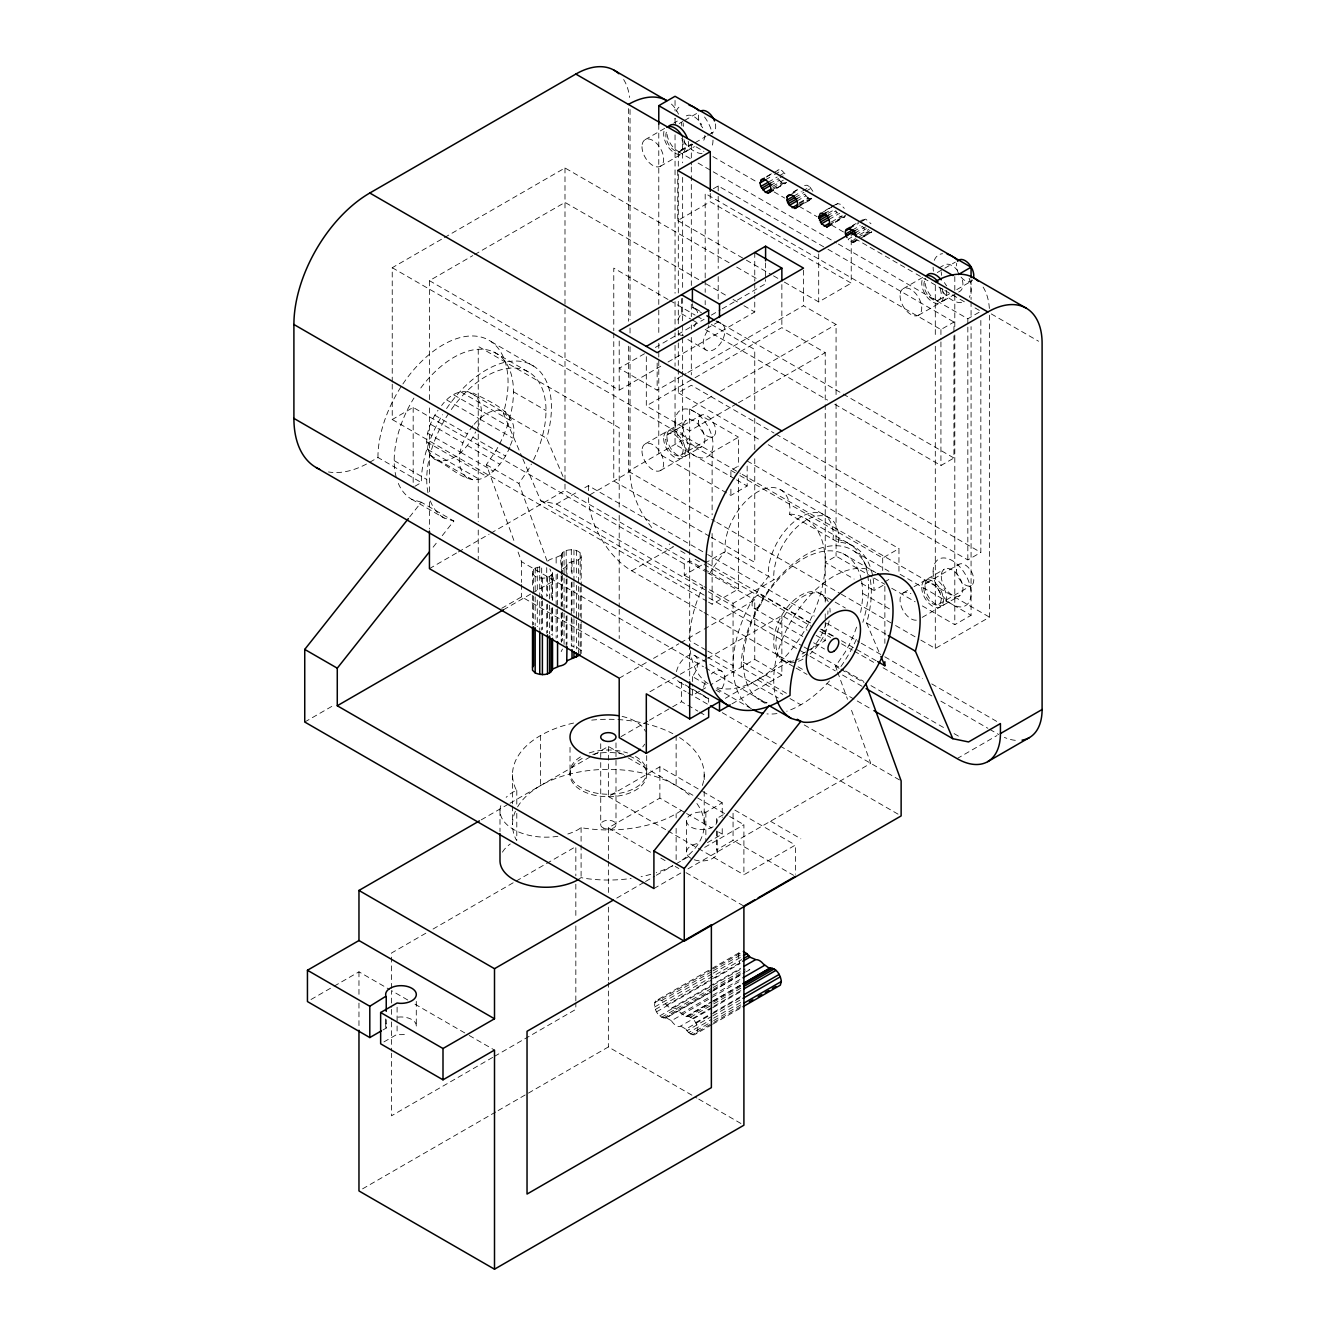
<?xml version="1.0" encoding="UTF-8"?>
<svg xmlns="http://www.w3.org/2000/svg" width="1336" height="1336" viewBox="0 0 1336 1336"><rect width="100%" height="100%" fill="white"/><g stroke="black" fill="none" stroke-linecap="round" stroke-linejoin="round"><path stroke-width="0.75" stroke-dasharray="5 3.75" d="M509.851 447.092C505.008 458.799 497.243 469.537 486.371 476.301C467.633 488.208 450.95 465.412 434.668 459.417C419.855 446.808 428.605 423.629 438.041 410.219M472.81 425.716C462.289 439.627 451.434 464.327 467.199 478.204M477.319 428.322C492.316 397.126 463.007 376.585 441.598 405.559M510.385 445.272C523.879 415.095 496.224 404.624 473.011 393.018M883.063 585.335L874.028 590.562A95.841 55.344 -60 0 0 840.144 542.349L838.407 542.516L789.609 514.343L789.994 510.736A46.008 26.553 -60 0 0 757.462 491.949A46.008 26.553 -60 0 0 724.93 548.294L725.314 551.467L723.578 553.304A95.841 55.344 -60 0 0 709.533 573.845M838.407 542.516L838.791 538.909A46.008 26.553 -60 0 0 806.259 520.121A46.008 26.553 -60 0 0 773.728 576.467L774.112 579.64L733.063 603.338L704.139 586.638M552.269 600.499L552.519 572.71L552.519 599.38M561.187 573.645C563.308 566.698 556.16 553.371 566.197 550.499C571.274 549.113 577.92 549.38 581.193 554.073L581.193 585.853M581.193 557.129C578.154 562.372 570.889 560.202 566.982 564.36L566.731 565.479A10.22 5.895 0 0 1 561.972 569.069M561.187 651.601L562.456 649.062M696.858 1033.346L697.826 1029.739C697.375 1023.827 692.766 1015.277 685.886 1016.579L679.74 1012.07A10.22 5.895 60 0 0 672.526 1007.895L671.423 1008.229C665.862 1006.927 664.126 999.562 658.063 999.545M710.802 992.197L666.38 1017.848C658.481 1019.084 652.452 1007.795 655.408 1001.082L741.563 951.349M738.908 952.869L738.19 958.797L740.06 963.607L713.407 979.004M434.668 459.417C453.004 465.93 468.702 446.775 475.599 431.912M513.859 540.395L486.371 464.677L496.007 450.566A84.335 48.697 -60 0 0 499.196 355.309A84.335 48.697 -60 0 0 418.786 390.747M547.092 561.12L518.902 483.465L528.538 469.353A84.335 48.697 -60 0 0 531.427 464.093M836.937 670.154L835.534 666.263L845.17 652.152A84.335 48.697 -60 0 0 856.643 626.951M541.681 599.279L541.681 566.447L535.168 568.117L532.513 570.773L532.513 588.191M532.513 573.829L535.168 576.467C540.495 578.956 548.628 579.173 552.269 573.829M681.56 298.546L681.56 313.743L679.84 316.031A15.331 8.851 -60 0 0 676.717 323.228M409.651 516.948L421.308 502.236L453.839 521.023L439.594 539.009M433.115 547.175L438.291 540.646M474.13 424.33C481.545 415.646 493.702 406.511 505.542 411.805M769.319 192.701L786.436 182.514L771.807 190.964M835.768 204.725L837.739 203.59L840.461 204.308L844.285 208.349M828.019 226.602L845.154 216.415L828.888 225.801M862.455 220.139L865.745 219.121L870.972 223.763M863.741 236.789L871.84 231.813L859.015 239.227M681.226 810.568A95.841 55.327 0 0 1 583.548 828.069L581.093 827.485L578.538 829.389A46.008 26.553 0 0 1 565.462 834.683M578.538 879.489L581.093 877.568L583.548 878.153A95.841 55.327 0 0 0 631.16 878.453M392.233 382.096L392.233 267.718L442.617 238.626M444.42 237.574L564.994 167.969L729.439 262.925M645.154 139.662L666.831 127.137M673.711 123.179L677.319 121.092M679.222 123.547L682.83 121.459M684.633 120.407L697.292 113.109M429.44 399.614L429.44 280.66L472.81 255.61M474.631 254.575L564.994 202.404L704.139 282.748M678.304 166.182L678.304 151.636L691.313 144.121L703.905 151.386M680.642 151.052L693.284 143.754M695.104 142.702L705.942 136.439M707.746 135.404L713.173 132.264M660.485 166.232L682.178 153.707M685.435 151.82L694.47 146.609M713.324 188.76L718.2 185.938L826.182 248.279M677.736 170.457L677.736 220.54L710.268 201.753L851.232 283.149L851.232 233.065M767.064 176.285L772.492 173.162M766.213 177.087L771.807 173.864M773.611 172.812L779.038 169.689L781.744 170.407L785.585 174.465L780.157 177.588M765.478 179.809L772.709 175.634M774.513 174.582L781.744 170.407M768.2 182.214L777.235 176.987M779.038 175.951L784.466 172.812M769.319 183.85L778.354 178.64M770.187 185.637L779.222 180.427M772.525 186.422L783.364 180.16M772.709 188.159L781.744 182.932L785.585 183.316M772.525 189.662L785.184 182.364M392.233 384.167L392.233 419.521L413.175 407.43L684.266 563.942L689.693 560.819L702.335 568.117M793.751 191.699L797.375 189.612M792.899 192.501L798.494 189.261M790.762 194.605L797.993 190.447M793.567 196.242L801.383 191.716M802.602 191.015L809.833 186.84L813.123 191.666M794.887 197.611L803.921 192.401M805.725 191.349L811.152 188.226M796.005 199.264L805.04 194.037M796.857 201.051L805.909 195.841M799.312 202.771L808.347 197.544M799.396 203.556L808.43 198.346L812.271 198.713L796.005 208.115M799.212 205.076L811.87 197.761M800.297 205.327L811.319 198.964M369.805 462.223L377.971 457.496L421.341 482.546L421.341 479.925A92.017 53.123 -60 0 1 442.6 414.694M825.782 210.186L829.389 208.099M831.209 207.063L836.62 203.924M821.49 212.975L837.739 203.59M824.195 213.693L831.51 209.568M827.986 213.343L833.413 210.203M826.9 216.098L835.935 210.888M828.019 217.751L837.054 212.524M828.888 219.538L839.726 213.276M831.343 221.993L842.181 215.731M829.422 224.598L845.688 215.213M852.468 225.6L856.075 223.513M857.896 222.461L863.307 219.338M849.98 227.337L857.027 223.262M849.479 228.506L858.514 223.296M860.317 222.244L865.745 219.121M852.284 230.126L860.1 225.617M853.587 231.512L862.455 226.402L867.147 232.23L870.972 232.614M414.811 486.321L421.341 482.546M644.503 353.706L619.203 368.302L657.162 390.212L686.069 373.529M655.341 347.444L704.139 319.271M711.37 315.096L720.405 309.868M722.225 308.833L765.595 283.783L765.595 279.608M854.706 233.149L865.561 226.886M851.784 237.14L848.16 239.227C849.93 242.885 856.677 243.72 856.293 238.493L850.882 241.632M855.574 234.952L866.413 228.69M859.733 234.685L868.767 229.458M858.113 237.457L870.755 230.143M852.284 242.217L855.892 240.129M863.123 235.971L870.571 231.662M853.587 242.35L857.211 240.263M706.827 328.489L718.2 321.926L953.937 458.014L953.937 334.401M429.44 280.66L619.203 390.212L660.769 366.214M668 362.039L754.756 311.956L754.756 295.557M687.873 372.477L803.537 305.694L836.069 324.481L836.069 395.439M784.366 282.096L818.701 301.936L851.232 283.149M646.307 356.645L646.307 405.877L693.3 378.739M695.104 377.704L781.861 327.621L825.23 352.654L825.23 402.487M678.304 342.901L678.304 392.784L691.313 385.269L774.028 433.031M689.693 554.574L689.693 409L713.173 395.439M720.405 391.264L836.069 324.481M903.236 288.659L924.913 276.151M939.008 268.002L944.435 264.879A15.331 8.851 60 0 1 957.528 270.44M937.287 272.544L955.357 262.106M429.44 568.652L456.545 552.987M458.365 551.952L489.076 534.216M490.896 533.164L564.994 490.395L705.959 571.775M645.154 443.936L666.831 431.411M670.087 429.524L686.353 420.139M668.367 434.066L700.899 415.279M522.86 458.933L540.763 500.8L556.494 504.056L577.753 491.782M584.834 487.707L588.374 485.653L705.842 553.471M736.67 403.789L689.693 430.91L646.307 405.877M738.491 402.737L825.23 352.654M628.421 346.224L628.421 471.291L682.646 439.995L740.411 473.345M630.041 346.759L630.041 471.608L588.374 495.673A61.339 35.421 60 0 0 631.744 570.806L702.235 611.487M938.724 300.049L949.562 293.786M956.793 289.611L971.255 281.261M918.567 315.229L940.243 302.704M943.5 300.834L959.766 291.432A15.331 8.851 60 0 0 961.486 277.32M680.642 455.309L713.173 436.538M660.485 470.489L682.178 457.964M685.435 456.094L701.684 446.708M392.233 267.718L712.121 452.386L738.491 437.173L738.491 466.281M705.191 277.921L705.191 193.453L940.928 329.558L953.937 322.043L953.937 332.347M838.34 244.037L967.832 318.786L980.841 311.271L973.643 307.113M547.994 561.003A10.22 5.895 0 0 1 554.206 558.248L561.187 555.191M730.892 476.618L730.892 470.355L739.927 465.145M304.742 722.024L333.649 705.341M501.735 608.298L521.608 596.825L686.069 691.764M503.538 609.75L530.642 594.102M532.463 593.067L554.139 580.542L549.914 568.885M658.782 343.302L658.782 453.772L730.892 495.405L747.158 486.003L747.158 465.145M631.744 570.806L673.428 546.741A61.339 35.421 60 0 1 669.169 544.036M684.266 563.942L684.266 575.165L725.314 551.467L774.112 579.64M834.766 404.24L940.928 465.529L953.937 458.014M708.497 602.119L712.121 604.206L738.491 588.992L738.491 476.685M619.203 678.204L646.307 662.556M653.538 658.381L678.838 643.768M680.659 642.733L702.335 630.208M704.139 629.156L754.756 599.947L754.756 659.416L710.218 685.134M872.224 576.985L836.069 556.127L825.23 562.389L854.155 579.072M649.931 691.764L705.959 659.416M707.763 658.381L781.861 615.595L807.161 630.208M739.927 475.566L882.695 557.997L898.961 548.612L898.961 573.662L971.072 615.295L971.072 326.619M884.515 581.995L891.747 577.82M620.99 736.654L647.71 721.223M649.496 720.188L670.872 707.846M672.643 706.827L681.56 701.684L697.826 711.069M699.53 691.313L692.399 695.421L692.399 684.082M701.3 690.278L708.431 686.17M481.244 819.836L508.214 804.255M510.018 803.22L592.316 755.708M594.086 754.69L608.364 746.44L626.2 756.744M903.236 592.933L912.271 587.706M914.074 586.671L924.913 580.409M928.169 578.521L944.435 569.136M725.365 698.31L793.133 659.182M802.051 654.022L805.608 651.968M807.395 650.933L825.23 640.645L825.23 622.108M926.449 583.064L958.981 564.276M768.217 444.704L967.832 559.951L980.841 552.436L980.841 319.588M731.978 703.872L781.861 675.081L781.861 615.595M938.724 604.306L971.255 585.535M608.364 746.44L608.364 796.523L659.867 766.797L700.832 790.444M922.174 617.399L940.243 606.962M943.5 605.091L959.766 595.706M922.358 605.943L954.806 624.68L971.072 615.295M311.004 999.512L332.313 987.204M334.1 986.185L358.966 971.823L389.678 989.558M425.833 933.213L391.481 953.036L391.481 988.523M433.064 929.038L514.377 882.094M516.197 881.042L575.833 846.623L575.833 875.832M608.364 859.132L608.364 827.836L659.867 798.093L684.8 812.488M920.855 640.128L935.3 648.461L989.508 617.165L989.508 312.908M723.244 814.726L716.697 818.5A15.331 8.851 0 0 1 703.22 829.606A15.331 8.851 0 0 1 686.604 820.02A15.331 8.851 0 0 1 705.859 812.238L722.225 802.786L722.225 817.398M382.948 1029.972L386.238 1028.069L386.238 1019.719M707.495 842.598L722.225 834.098L722.225 825.748M616.781 898.093L643.768 882.512M645.555 881.476L654.556 876.282M656.343 875.247L672.542 865.912M676.133 863.824L690.395 855.591M704.673 847.358L743.901 824.696L743.901 874.779L795.404 845.053L795.404 874.262M383.933 1041.913L397.093 1034.331L399.932 1034.648A15.331 8.851 0 0 0 407.731 1033.763M694.219 859.766A15.331 8.851 0 0 0 711.22 859.115A15.331 8.851 0 0 0 716.697 849.796L733.063 840.361L793.634 875.33M653.905 888.557L680.809 873.026M687.973 868.884L870.771 763.34L850.331 707.045M957.06 758.614L996.99 735.551M492.7 1057.394L391.481 1115.81L391.481 1053.219M494.504 1056.342L575.833 1009.381L575.833 1003.136M654.69 1002.668L711.537 969.852M713.107 968.951L743.3 951.516M661.671 1000.514L711.42 971.806M713.19 970.771L745.171 952.317M654.69 1006.993L711.537 974.178M713.29 973.159L743.484 955.724M655.408 1009.432L741.68 959.615M666.38 1005.323L710.802 979.689M712.572 978.653L740.996 962.254M656.56 1011.82L711.637 980.023M671.423 1008.229L740.712 968.233M659.8 1015.844L711.32 986.102M713.107 985.083L743.3 967.648M362.574 1188.856L496.307 1111.652M498.111 1110.6L608.364 1046.956L696.924 1098.075M661.671 1017.214L711.42 988.49M713.19 987.471L745.171 969.017M663.541 1018.015L711.504 990.31M713.29 989.291L745.271 970.838M665.295 1018.182L711.47 991.512M713.257 990.494L745.237 972.023M712.572 991.178L744.553 972.725M746.323 971.689L749.88 969.635L747.041 969.802M680.842 1013.673L711.036 996.238M712.823 995.203L741.246 978.804M666.38 1017.848L671.423 1020.754L740.712 980.758M685.886 1016.579L710.752 1002.217M712.539 1001.198L740.962 984.782M686.971 1016.245L711.854 1001.883M713.624 1000.864L742.048 984.448M688.725 1016.412L711.821 1003.085M713.591 1002.067L742.014 985.651M690.595 1017.214L711.904 1004.906M713.691 1003.887L742.115 987.471M692.465 1018.583L712.005 1007.294M713.775 1006.275L742.198 989.859M671.423 1020.754L672.526 1022.357A10.22 5.895 60 0 0 679.74 1026.532L711.036 1008.763M712.823 1007.728L741.246 991.329M695.705 1022.608L711.687 1013.373M713.474 1012.354L741.897 995.938M680.842 1026.198L685.886 1029.104L710.752 1014.742M712.539 1013.723L740.962 997.307M685.886 1029.104L686.971 1030.707L711.854 1016.345M712.84 1015.777L742.048 998.91M686.971 1030.707L688.725 1032.544L711.821 1019.218M713.591 1018.182L742.014 1001.783M688.725 1032.544L690.595 1033.914L712.038 1021.539M713.691 1020.57L742.231 1004.087M690.595 1033.914L692.465 1034.699L712.005 1023.426M713.775 1022.391L742.198 1005.991M711.971 1024.628L694.202 1034.882L692.465 1034.699M712.84 1024.128L742.165 1007.194M573.628 723.043A95.841 55.327 0 0 0 515.779 788.941L516.798 790.361L513.475 791.83A46.008 26.553 0 0 0 506.16 797.341M777.919 170.039L779.038 169.689M804.606 185.437L807.027 185.22L809.833 186.84M844.285 217.217L840.461 216.833L835.768 210.988M789.609 514.343L791.346 514.176A95.841 55.344 -60 0 1 813.19 613.875A95.841 55.344 -60 0 1 714.459 686.821M692.399 303.673L693.017 307.464A15.331 8.851 -60 0 1 697.609 312.791M398.328 483.432A84.335 48.697 -60 0 0 411.672 499.263L421.308 502.236M411.672 499.263L444.203 518.051L453.839 521.023M861.336 579.807A84.335 48.697 -60 0 0 774.546 583.715A84.335 48.697 -60 0 0 760.835 700.849L768.551 703.237M991.262 313.91L1038.59 341.248M712.89 156.579L757.846 182.531M774.028 191.883L784.816 198.112M799.212 206.412L817.198 216.799M831.576 225.099L844.168 232.364M854.956 238.593L914.308 272.861M916.095 273.897L943.066 289.478M944.869 290.513L966.446 302.971M678.304 151.636L690.896 158.9M698.077 163.059L836.553 243.002M827.969 249.314L953.937 322.043M677.736 220.54L744.603 259.151M746.406 260.186L771.707 274.798M773.511 275.851L782.545 281.061M736.67 267.1L756.56 278.573M705.959 283.783L725.832 295.273M733.063 299.448L742.098 304.658M743.901 305.71L754.756 311.956M695.154 308.399L700.565 311.538M716.831 320.924L722.258 324.047M692.399 307.464L701.433 312.691M715.896 321.041L720.137 323.112A15.331 8.851 -60 0 1 722.525 339.995A15.331 8.851 -60 0 1 706.56 350.366A15.331 8.851 -60 0 1 706.961 331.679L708.664 329.391L708.664 325.583M668 299.448L613.775 268.135L613.775 330.743M669.804 300.483L695.104 315.096M696.924 316.131L704.139 320.306M711.37 324.481L754.756 349.531L754.756 410.052M681.56 313.743L690.595 318.953M692.399 320.005L699.63 324.18M705.191 329.424L827.568 400.082M687.84 339.511L705.909 349.949M775.832 434.066L980.841 552.436M678.304 392.784L761.019 440.546M689.693 409L738.491 437.173M747.158 460.97L898.961 548.612M780.458 489.677L829.255 517.85M742.215 474.38L989.508 617.165M730.892 470.355L738.123 474.53M805.374 518.502L854.172 546.674M734.767 478.856L675.047 444.37L675.047 374.531M736.537 479.875L747.158 486.003M491.347 341.782L534.717 366.815M854.606 551.501L888.941 571.324M493.752 352.003L530.693 373.329M842.916 553.588L875.898 572.643M874.028 578.037L884.866 584.3M891.713 588.257L915.16 601.784M861.369 583.247L874.028 590.562M513.475 391.782L546.006 410.569M862.638 593.368L889.425 608.849M628.421 471.291L715.061 521.324M716.881 522.359L839.626 593.234M841.429 594.269L893.784 624.496M895.588 625.532L919.051 639.092M820.003 593.351L845.387 608.014M467.4 391.281L509.851 415.797M377.971 457.496L377.971 454.875A92.017 53.123 -60 0 1 456.528 338.659A92.017 53.123 -60 0 1 503.321 413.275L546.691 438.308L564.994 481.077M870.32 579.64A92.017 53.123 -60 0 1 866.58 622.994L886.453 634.483M460.853 391.932L512.556 421.775M709.566 536.304L613.775 480.993L613.775 332.831M711.37 537.339L754.756 562.389L754.756 458.048M453.839 394.922L513.475 429.357M446.825 400.032L479.357 418.819M480.025 419.203L512.556 437.991M707.646 554.524L814.275 616.08M826.934 623.378L859.465 642.165M861.269 643.217L882.962 655.725M884.766 656.778L922.708 678.688M931.743 683.898L1000.43 723.561M707.763 563.508L810.768 622.977M821.623 629.239L834.265 636.537M841.496 640.712L877.635 661.587M760.885 594.687L809.683 622.86M820.538 629.122L833.18 636.42M680.659 550.916L687.873 555.091M695.104 559.25L702.335 563.425M704.139 564.477L810.768 626.033M819.803 631.26L830.658 637.506M841.496 643.768L852.335 650.031M854.155 651.083L875.832 663.591M883.063 667.766L931.86 695.939M940.895 701.166L987.888 728.287M989.692 729.339L998.727 734.549M704.139 569.169L738.491 588.992M434.668 415.145L467.199 433.933M473.011 437.29L505.542 456.06M707.763 572.827L754.756 599.947M816.196 635.418L825.23 640.645M754.022 608.348L802.819 636.504M813.657 642.766L824.512 649.029M430.359 424.13L462.891 442.901M467.4 445.506L499.931 464.277M684.266 575.165L702.335 585.602M556.494 504.056L706.494 590.662M708.314 591.698L802.285 645.956M804.088 647.008L843.851 669.954M845.655 671.006L863.724 681.443M870.955 685.619L945.053 728.387M954.088 733.614L961.319 737.789M486.371 464.677L518.902 483.465M835.534 666.263L839.108 668.317M840.895 669.353L864.108 682.763M427.654 433.231L460.185 452.019M460.853 452.403L493.385 471.19M540.763 500.8L707.028 596.791M708.832 597.827L808.23 655.225M810.05 656.26L835.351 670.872M842.565 675.047L862.455 686.52M392.233 419.521L706.694 601.083M426.735 441.865L486.371 476.301M427.654 449.447L479.357 479.29M704.039 612.539L790.778 662.623M798.01 666.798L805.241 670.973M826.934 683.481L872.107 709.566M430.359 455.426L472.81 479.941M781.66 659.75L794.553 667.198M796.122 668.1L807.044 674.413M754.756 659.416L781.861 675.081M394.204 460.653L426.735 479.44M743.367 662.239L773.728 679.774M786.42 693.317L741.23 667.232L741.23 664.61A92.017 53.123 -60 0 1 797.208 560.519A92.017 53.123 -60 0 1 868.133 570.739M705.959 650.031L689.693 640.645L689.693 555.509M707.763 651.066L733.063 665.679M757.462 679.774L782.762 694.369M789.994 698.544L800.832 704.807M707.763 657.329L778.237 698.027M694.636 655.525L721.757 671.19M518.084 552.052L521.608 561.755L703.471 666.747M705.258 667.783L766.43 703.103M804.205 724.914L901.132 780.875M760.835 700.849L766.196 703.938M716.764 688.691L752.919 709.566M676.5 671.624A15.331 8.851 -60 0 1 693.584 655.074A15.331 8.851 -60 0 1 692.399 676.534L708.664 685.919M715.896 690.094L719.503 692.182A15.331 8.851 -60 0 0 724.095 673.895A15.331 8.851 -60 0 0 711.286 673.995M677.586 680.492A15.331 8.851 -60 0 0 681.56 682.796L708.664 698.444L708.664 702.218M679.306 682.095L686.537 686.27M688.341 687.305L706.41 697.743M687.873 692.816L708.664 704.807M722.225 712.639L747.525 727.252M749.329 728.287L778.237 744.987M780.057 746.022L899.328 814.893M699.63 712.121L705.041 715.244M770.471 821.256L800.832 838.791M702.619 791.48L722.225 802.786M734.85 810.084L795.404 845.053M627.987 757.779L695.755 796.907M697.542 797.926L727.853 815.428M729.64 816.463L743.901 824.696M686.587 813.524L711.537 827.919M718.651 832.044L722.225 834.098M608.364 796.523L666.196 829.923M668 830.959L743.901 874.779M608.364 827.836L651.734 852.869M660.769 858.096L668 862.271M675.231 866.446L678.838 868.534M686.069 872.692L743.901 906.092M698.728 1099.127L743.901 1125.213M407.747 999.996L391.481 990.611L391.481 1007.294M414.978 1004.171L467.4 1034.431M469.203 1035.467L494.504 1050.079M808.43 198.346L804.606 194.288M781.744 182.932L777.051 177.087M581.193 650.482L576.417 646.908L571.307 646.106L571.307 617.399M386.238 1028.069L385.937 1027.534A15.331 8.851 0 0 1 388.242 1020.888M866.58 622.994L880.107 654.607M503.321 413.275L522.042 457.029M837.655 672.091L847.508 699.279M971.072 279.725L971.072 299.531M971.072 301.619L971.072 318.285M967.832 318.786L967.832 325.015M967.832 327.103L967.832 559.951M954.806 276.585L954.806 293.269M954.806 295.356L954.806 326.619M954.806 334.952L954.806 624.68M940.928 329.558L940.928 339.862M940.928 341.916L940.928 465.529M935.3 285.77L935.3 337.874M935.3 346.224L935.3 648.461M884.866 586.337L884.866 643.351M882.695 557.997L882.695 570.522M836.069 403.789L836.069 556.127M825.23 404.574L825.23 603.571M825.23 613.875L825.23 620.054M818.701 253.924L818.701 301.936M803.537 270.223L803.537 305.694M781.861 284.551L781.861 327.621M765.595 262.925L765.595 277.537M754.756 252.487L754.756 281.195M754.756 283.249L754.756 293.502M754.756 418.385L754.756 449.698M733.063 603.338L733.063 671.941M733.063 813.223L733.063 840.361M730.892 489.143L730.892 495.405M718.2 185.938L718.2 194.188M718.2 196.242L718.2 268.352M718.2 276.585L718.2 301.318M717.215 831.226L717.215 852.101M716.697 818.5L716.697 822.675M716.697 831.025L716.697 849.796M712.121 452.386L712.121 514.778M712.121 533.498L712.121 604.206M710.268 193.419L710.268 201.753M705.859 812.238L705.859 841.446M705.191 279.992L705.191 292.35M705.191 300.583L705.191 304.708M704.206 774.613L704.206 780.875M704.206 791.313L704.206 824.696M692.399 676.534L692.399 682.195M691.313 144.121L691.313 164.912M691.313 166.983L691.313 285.486M691.313 304.19L691.313 316.665M691.313 324.982L691.313 329.14M691.313 337.457L691.313 374.882M689.693 644.754L689.693 679.774M686.554 820.788L686.554 852.101M682.646 135.738L682.646 162.825M682.646 177.404L682.646 289.945M682.646 298.279L682.646 323.295M682.646 325.366L682.646 335.787M682.646 337.874L682.646 369.137M682.646 371.224L682.646 439.995M681.56 682.796L681.56 701.684M678.304 174.498L678.304 293.001M678.304 301.318L678.304 328.339M678.304 330.426L678.304 340.814M676.133 735.485L676.133 785.568M676.133 813.741L676.133 817.916M676.133 828.353L676.133 859.649M675.047 100.467L675.047 110.905M675.047 122.361L675.047 118.203A26.837 15.498 60 0 0 675.699 124.248M675.047 134.869L675.047 293.252M675.047 301.585L675.047 330.76M675.047 332.848L675.047 337.023M675.047 345.356L675.047 366.198M659.867 766.797L659.867 798.093M658.782 124.432L658.782 307.864M658.782 309.952L658.782 334.952M657.162 363.091L657.162 390.212M646.691 755.608L646.691 774.613M630.041 109.535L630.041 319.705M630.041 328.021L630.041 334.267M628.421 108.6L628.421 321.208M619.203 340.997L619.203 390.212M619.203 507.079L619.203 427.787L478.238 346.391L478.238 431.962M619.203 515.429L619.203 607.245M619.203 609.333L619.203 638.558M615.996 742.883L615.996 824.262M608.364 861.219L608.364 894.619M608.364 907.127L608.364 980.173M608.364 982.261L608.364 1046.956M600.732 743.751L600.732 760.451M600.732 762.539L600.732 825.147M588.374 485.653L588.374 491.665M581.193 586.905L581.193 622.776M581.193 623.828L581.193 653.538M581.093 827.485L581.093 877.568M580.158 552.653L580.158 579.323M580.158 587.272L580.158 616.247M580.158 624.196L580.158 654.974M578.538 559.784L578.538 584.4M578.538 586.437L578.538 621.323M578.538 623.361L578.538 656.193M576.417 550.499L576.417 577.152M576.417 585.335L576.417 618.184M576.417 620.238L576.417 648.929M575.833 884.182L575.833 917.565M575.833 925.915L575.833 1001.048M573.962 549.898L573.962 580.676M573.962 581.811L573.962 617.599M573.962 618.735L573.962 647.459M572.025 561.454L572.025 573.762M572.025 581.962L572.025 610.686M572.025 618.885L572.025 645.555M571.307 549.697L571.307 574.313M571.307 582.529L571.307 615.345M570.021 747.358L570.021 774.613M566.982 564.36L566.982 576.668M566.982 578.722L566.982 607.446M566.982 615.645L566.982 644.37M566.197 550.499L566.197 577.152M566.197 579.206L566.197 607.93M566.197 616.13L566.197 646.908M564.994 167.969L564.994 306.746M564.994 308.833L564.994 482.045M564.994 484.133L564.994 490.395M564.076 551.434L564.076 576.05M564.076 578.104L564.076 647.843M562.456 552.653L562.456 573.161M562.456 575.215L562.456 610.084M562.456 612.139L562.456 640.862M561.437 554.073L561.437 574.597M561.437 576.634L561.437 605.358M561.437 613.558L561.437 642.282M561.187 575.699L561.187 610.585M561.187 612.623L561.187 641.347M557.563 573.895L557.563 606.728M557.563 608.782L557.563 637.489M556.143 558.097L556.143 566.314M556.143 574.513L556.143 607.329M556.143 609.383L556.143 638.107M552.519 607.579L552.519 634.249M552.269 608.698L552.269 635.368M551.25 575.248L551.25 599.864M551.25 608.064L551.25 634.734M549.63 576.467L549.63 603.137M549.63 605.191L549.63 633.915M547.51 577.403L547.51 595.873M547.51 604.072L547.51 632.796M546.725 567.633L546.725 596.357M546.725 604.557L546.725 633.281M542.399 578.204L542.399 598.712M542.399 600.766L542.399 629.49M541.681 601.317L541.681 630.041M540.596 735.485L540.596 785.568M539.744 566.598L539.744 630.191M537.289 567.182L537.289 591.798M537.289 600.014L537.289 626.668M535.168 568.117L535.168 594.938M535.168 596.841L535.168 625.565M533.548 569.353L533.548 593.969M533.548 596.006L533.548 624.73M532.513 595.388L532.513 625.114M521.608 561.755L521.608 582.379M521.608 584.45L521.608 596.825M516.798 790.361L516.798 804.973M516.798 813.323L516.798 840.444L515.779 839.025A95.841 55.327 0 0 1 515.779 810.384M512.523 774.613L512.523 803.838M512.523 805.925L512.523 824.696M499.998 810.618L499.998 831.476M478.238 434.05L478.238 521.691M478.238 530.041L478.238 559.25M429.44 407.964L429.44 493.518M429.44 501.868L429.44 528.989M416.281 1001.382L416.281 1026.415M413.175 407.43L413.175 487.256M397.093 1007.194L397.093 1023.894M397.093 1025.981L397.093 1034.331M391.481 1009.381L391.481 1019.819M391.481 1021.906L391.481 1051.131M385.67 1018.95L385.67 1025.213M358.966 971.823L358.966 994.786M358.966 1003.119L358.966 1026.081M644.67 744.169A38.343 22.127 0 0 1 642.733 746.857M622.092 716.397A38.343 22.127 0 0 1 645.388 731.326M635.468 756.46A38.343 22.127 0 0 1 635.468 787.772A38.343 22.127 0 0 1 581.244 787.772A38.343 22.127 0 0 1 581.244 756.46M589.193 752.953A38.343 22.127 0 0 1 627.536 752.953M795.989 662.088A38.343 22.127 -60 0 1 783.831 616.731A38.343 22.127 -60 0 1 829.188 604.59M829.873 608.197A38.343 22.127 -60 0 1 830.107 612.155M829.188 620.789A38.343 22.127 -60 0 1 810.017 653.989M803.003 659.116A38.343 22.127 -60 0 1 797.709 661.57M777.068 700.565A84.335 48.697 -60 0 1 800.331 607.078A84.335 48.697 -60 0 1 873.276 571.123M861.637 581.394A84.335 48.697 -60 0 1 860.618 612.372M396.224 477.303A84.335 48.697 -60 0 1 413.926 398.078M451.317 409.517A84.335 48.697 -60 0 1 529.824 372.744A84.335 48.697 -60 0 1 532.346 462.306M444.203 518.051A84.335 48.697 -60 0 1 430.075 500.232M427.971 492.667A84.335 48.697 -60 0 1 449.33 412.423M446.575 408.549A92.017 53.123 -60 0 1 525.649 362.44A92.017 53.123 -60 0 1 546.691 438.308M708.013 683.581A95.841 55.344 -60 0 1 690.261 650.515M690.061 648.595A95.841 55.344 -60 0 1 702.803 586.805M916.312 620.188A15.331 8.851 60 0 1 900.414 603.404A15.331 8.851 60 0 1 910.902 593.685M941.98 288.593A15.331 8.851 60 0 1 932.578 301.953A15.331 8.851 60 0 1 923.193 277.738M972.625 279.992A12.274 7.081 60 0 1 960.784 276.819M958.981 274.181A12.274 7.081 60 0 1 956.726 263.209M940.093 288.76A12.274 7.081 60 0 1 937.555 300.5A12.274 7.081 60 0 1 925.932 292.033A12.274 7.081 60 0 1 926.449 278.806M683.898 139.579A15.331 8.851 60 0 1 674.513 152.939A15.331 8.851 60 0 1 665.111 128.74M702.703 127.822A12.274 7.081 60 0 1 698.661 114.211M715.411 123.881A12.274 7.081 60 0 1 711.37 132.815M682.011 139.762A12.274 7.081 60 0 1 679.49 151.502A12.274 7.081 60 0 1 667.866 143.036A12.274 7.081 60 0 1 668.367 129.792M366.498 464.043A107.348 61.974 -60 0 1 328.456 471.942M623.645 79.542A76.67 44.272 -60 0 1 629.59 97.461M671.44 104.091A76.67 44.272 -60 0 1 678.504 114.161M681.226 122.328A76.67 44.272 -60 0 1 681.911 125.951M983.112 287.09A76.67 44.272 -60 0 1 989.475 310.87M1015.327 740.328A61.339 35.421 60 0 1 1004.388 737.389M651.734 527.503A61.339 35.421 60 0 1 630.041 471.608M702.051 153.64A26.837 15.498 60 0 1 681.51 138.393M676.183 111.372A26.837 15.498 60 0 1 680.608 105.911M704.556 117.017A26.837 15.498 60 0 1 712.355 134.068M713.006 140.113A26.837 15.498 60 0 1 711.22 148.346M961.586 302.604A26.837 15.498 60 0 1 939.592 287.407M933.413 271.175A26.837 15.498 60 0 1 933.129 267.2M934.265 260.37A26.837 15.498 60 0 1 942.615 253.706M969.118 278.289A26.837 15.498 60 0 1 970.437 283.065L971.072 289.11A26.837 15.498 60 0 1 969.301 297.344M683.548 126.352A15.331 8.851 60 0 1 683.18 122.895M686.353 115.881A15.331 8.851 60 0 1 701.684 124.732M704.874 135.42A15.331 8.851 60 0 1 701.684 142.434M946.673 285.871A15.331 8.851 60 0 1 944.435 282.581M941.63 275.35A15.331 8.851 60 0 1 941.262 271.893M946.305 290.346A15.331 8.851 60 0 1 935.835 300.066A15.331 8.851 60 0 1 925.364 278.255M688.24 141.349A15.331 8.851 60 0 1 679.172 151.786A15.331 8.851 60 0 1 666.914 132.281M867.465 573.795A95.841 55.344 -60 0 0 834.716 539.21L832.979 539.393L833.363 535.769A46.008 26.553 -60 0 0 800.832 516.999A46.008 26.553 -60 0 0 768.3 573.344L768.684 576.501L766.947 578.338A95.841 55.344 -60 0 0 749.897 707.579M867.765 575.649A95.841 55.344 -60 0 1 862.856 622.275M856.359 639.376A95.841 55.344 -60 0 1 840.895 666.53M829.489 680.926A95.841 55.344 -60 0 1 786.72 711.236M776.967 713.574A95.841 55.344 -60 0 1 766.947 713.892M793.818 660.836A38.343 22.127 -60 0 1 781.042 616.581A38.343 22.127 -60 0 1 826.5 601.684M827.936 610.903A38.343 22.127 -60 0 1 827.802 614.259M826.149 623.16A38.343 22.127 -60 0 1 809.198 651.5M806.476 653.905A38.343 22.127 -60 0 1 795.538 660.318M695.972 323.145A15.331 8.851 -60 0 1 694.102 326.669M683.464 335.219A15.331 8.851 -60 0 1 677.235 332.48M708.664 698.444A15.331 8.851 -60 0 1 704.69 696.139M703.604 687.272A15.331 8.851 -60 0 1 706.41 680.041M696.908 803.52A95.841 55.327 0 0 1 679.573 861.737M672.843 865.644A95.841 55.327 0 0 1 656.277 872.625M650.782 874.328A95.841 55.327 0 0 1 641.113 876.7M517.6 806.927A95.841 55.327 0 0 1 598.945 769.636A95.841 55.327 0 0 1 691.363 797.041M591.698 720.121A95.841 55.327 0 0 1 672.843 733.681M679.573 737.572A95.841 55.327 0 0 1 702.352 785.434M629.239 756.059A38.343 22.127 0 0 1 638.157 788.541A38.343 22.127 0 0 1 581.26 790.277A38.343 22.127 0 0 1 584.233 757.412M592.766 754.406A38.343 22.127 0 0 1 623.962 754.406M398.028 1017.13A15.331 8.851 0 0 1 415.479 1028.687M691.046 858.347A15.331 8.851 0 0 1 697.91 843.534M502.436 852.168A46.008 26.553 0 0 1 510.269 843.985M557.914 836.269A46.008 26.553 0 0 1 500.883 805.424M900.047 295.69A15.331 8.851 60 0 0 916.312 315.914A15.331 8.851 60 0 0 916.312 294.237A15.331 8.851 60 0 0 900.047 295.69M641.981 450.95A15.331 8.851 60 0 0 658.247 471.19A15.331 8.851 60 0 0 658.247 449.497A15.331 8.851 60 0 0 641.981 450.95M641.981 146.693A15.331 8.851 60 0 0 658.247 166.916A15.331 8.851 60 0 0 658.247 145.24A15.331 8.851 60 0 0 641.981 146.693M921.74 587.423A15.331 8.851 60 0 0 938.006 607.663A15.331 8.851 60 0 0 938.006 585.97A15.331 8.851 60 0 0 921.74 587.423M956.442 569.904A12.274 7.081 60 0 0 969.452 586.087A12.274 7.081 60 0 0 969.452 568.735A12.274 7.081 60 0 0 956.442 569.904M923.911 588.675A12.274 7.081 60 0 0 936.92 604.874A12.274 7.081 60 0 0 936.92 587.523A12.274 7.081 60 0 0 923.911 588.675M663.658 438.425A15.331 8.851 60 0 0 679.924 458.665A15.331 8.851 60 0 0 679.924 436.972A15.331 8.851 60 0 0 663.658 438.425M698.361 420.907A12.274 7.081 60 0 0 711.37 437.089A12.274 7.081 60 0 0 711.37 419.738A12.274 7.081 60 0 0 698.361 420.907M665.829 439.678A12.274 7.081 60 0 0 678.838 455.86A12.274 7.081 60 0 0 678.838 438.525A12.274 7.081 60 0 0 665.829 439.678M933.129 571.457A26.837 15.498 60 0 0 961.586 606.878A26.837 15.498 60 0 0 961.586 568.919A26.837 15.498 60 0 0 933.129 571.457M675.047 422.46A26.837 15.498 60 0 0 703.521 457.881A26.837 15.498 60 0 0 703.521 419.921A26.837 15.498 60 0 0 675.047 422.46M941.262 576.167A15.331 8.851 60 0 0 957.528 596.39A15.331 8.851 60 0 0 957.528 574.714A15.331 8.851 60 0 0 941.262 576.167M683.18 427.153A15.331 8.851 60 0 0 699.446 447.393A15.331 8.851 60 0 0 699.446 425.7A15.331 8.851 60 0 0 683.18 427.153M924.996 585.552A15.331 8.851 60 0 0 941.262 605.776A15.331 8.851 60 0 0 941.262 584.099A15.331 8.851 60 0 0 924.996 585.552M666.914 436.555A15.331 8.851 60 0 0 683.18 456.778A15.331 8.851 60 0 0 683.18 435.102A15.331 8.851 60 0 0 666.914 436.555M757.996 607.429A7.665 4.425 -60 0 0 761.854 595.322A7.665 4.425 -60 0 0 752.519 601.784A7.665 4.425 -60 0 0 757.996 607.429M603.505 828.12A7.665 4.425 0 0 0 615.929 825.414A7.665 4.425 0 0 0 605.642 820.554A7.665 4.425 0 0 0 603.505 828.12"/><path stroke-width="1.5" d="M532.513 627.168L532.513 670.238L535.168 672.876C540.512 675.448 550.232 675.732 552.519 669.119L552.519 638.357M566.982 646.424L566.731 661.888A10.22 5.895 0 0 1 559.5 666.063L552.519 669.119M818.851 216.883L820.354 213.326L824.195 213.693C828.12 215.898 832.595 224.648 826.9 226.953L821.49 223.813L818.851 216.883L826.082 212.708M760.067 182.932L761.654 179.425L765.478 179.809C769.419 181.98 773.878 190.731 768.2 193.052L765.478 192.317L760.785 186.489L760.067 182.932L765.478 179.809M742.732 983.764L769.386 968.383C776.249 967.064 780.875 975.614 781.309 981.526L780.341 985.15L743.033 1006.676M786.937 196.826C791.58 188.877 802.786 205.56 794.887 208.449L789.459 205.327L787.472 201.886L786.937 196.826L790.545 194.739M847.041 237.574C840.093 226.218 855.675 226.786 856.109 236.773M532.513 667.182L533.548 665.762L533.548 626.784M865.895 683.798L901.132 780.875L901.132 815.929L684.266 941.145L304.742 722.024L304.742 649.413L408.365 518.585M769.169 705.458L653.905 850.999L653.905 888.557L337.273 705.759L337.273 668.184L429.223 552.085M684.266 941.145L684.266 868.517L800.832 721.356L797.258 719.286M580.158 654.974L566.982 660.769M319.755 469.353A107.348 61.974 -60 0 1 293.903 418.385L293.903 324.481A107.348 61.974 -60 0 1 369.805 193.019L575.833 74.064A76.67 44.272 -60 0 1 618.852 73.73M658.782 124.432L658.782 105.678L675.047 96.292L971.072 267.2L971.072 277.637M710.268 191.332L710.268 151.669L677.736 170.457L818.701 251.836L851.232 233.065L987.888 311.956A76.67 44.272 -60 0 1 1042.097 343.269L1042.097 709.516A61.339 35.421 60 0 1 1022.04 740.161M760.785 180.226L764.409 178.139M760.785 186.489L768.016 182.314M761.654 188.276L770.688 183.065M762.772 189.912L771.807 184.702M765.478 192.317L770.905 189.194M768.2 193.052L771.807 190.964M786.937 200.066L794.168 195.891M787.472 201.886L794.703 197.711M788.34 203.69L797.375 198.463M789.459 205.327L796.69 201.151M792.164 207.731L797.592 204.608M794.887 208.449L798.494 206.379M765.595 246.225L619.203 330.743L657.162 352.654L803.537 268.135L765.595 246.225L765.595 260.837M818.951 218.553L826.182 214.378M819.502 220.373L828.537 215.163M820.354 222.177L829.389 216.95M821.49 223.813L828.704 219.638M824.195 226.218L829.606 223.095M826.9 226.953L830.524 224.865M846.189 229.525L849.796 227.437M845.638 230.727L851.065 227.588M646.307 346.391L708.664 310.403L708.664 323.696M692.399 301.769L692.399 288.493L719.503 304.14L781.861 268.135L781.861 280.443M845.638 233.967L852.869 229.792M846.189 235.787L855.224 230.56M852.468 234.451L856.075 232.364M958.43 274.498L971.072 267.2M873.911 710.618L957.06 758.614A61.339 35.421 60 0 0 1000.43 733.564L1000.43 723.561L968.55 741.948L952.818 738.691L915.377 651.166A92.017 53.123 -60 0 0 868.584 576.567A92.017 53.123 -60 0 0 790.027 692.783L790.027 695.405L781.861 700.114A107.348 61.974 -60 0 1 705.959 656.293L705.959 562.389A107.348 61.974 -60 0 1 781.861 430.91L987.888 311.956M337.273 705.759L503.538 609.75M358.966 890.444L494.504 968.7L494.504 1018.783L358.966 940.527L358.966 890.444L479.44 820.872M429.44 531.077L429.44 568.652L619.203 678.204L619.203 737.672L646.307 753.337L646.307 693.852L689.693 718.902L721.791 700.365M646.307 753.337L708.664 717.332L708.664 707.88M710.468 705.859L719.503 711.069L730.191 704.907M381.311 1030.908L369.805 1037.554L307.447 1001.566L307.447 970.253L358.966 940.527M307.447 970.253L369.805 1006.258L385.937 996.222A15.331 8.851 0 0 1 399.347 985.717A15.331 8.851 0 0 1 416.314 994.351A15.331 8.851 0 0 1 399.932 1003.353L397.093 1003.019L380.643 1012.521L380.643 1043.817L443.001 1079.822L494.504 1050.079L494.504 1269.2L358.966 1190.944L358.966 1030.256M494.504 968.7L613.191 900.163M380.643 1012.521L443.001 1048.509L494.504 1018.783M1000.43 733.564L1042.097 709.516M987.721 761.654L1029.405 737.589M754.556 899.93L743.901 906.092L743.901 1125.213L494.504 1269.2M758.113 897.892L795.404 876.349M743.484 955.724L747.041 953.687L749.88 957.127L756.009 959.699A10.22 5.895 60 0 1 763.24 963.874L769.386 968.383M743.451 958.597L748.778 955.524M742.766 961.219L749.88 957.127M744.269 966.178L754.923 960.033M743.016 977.768L764.342 965.46M743.818 983.43L770.471 968.049M743.785 984.632L772.208 968.216M743.885 986.452L774.078 969.017M743.985 988.84L775.965 970.37M743.668 994.919L779.205 974.412M743.033 998.343L780.341 976.8M744.002 1003.069L781.309 981.526M749.312 1001.883L752.869 999.829M758.197 996.756L761.737 994.702M765.294 992.648L768.851 990.611M772.408 988.557L775.965 986.502M769.753 706.009L791.196 718.384L803.537 722.191A84.335 48.697 -60 0 0 863.19 687.756L875.531 669.687A84.335 48.697 -60 0 0 877.685 573.662M743.3 951.516L747.041 953.687M614.159 70.274L666.764 100.634A76.67 44.272 -60 0 0 628.421 104.425M973.627 277.804L1026.215 308.165M658.782 105.678L953.002 275.55M575.833 74.064L710.268 151.669M754.756 252.487L781.861 268.135M681.56 294.738L708.664 310.403M706.861 315.814L714.092 319.989M369.805 193.019L781.861 430.91M888.273 635.519L915.377 651.166M293.903 324.481L705.959 562.389M877.635 661.587L884.866 665.762L884.866 661.687M866.062 688.608L952.818 738.691M293.903 418.385L705.959 656.293M316.131 467.533L728.187 705.425M304.742 649.413L337.273 668.184M653.905 850.999L684.266 868.517M880.892 656.46L884.866 665.762M719.503 304.14L719.503 317.434M719.503 701.634L719.503 711.069M689.693 681.828L689.693 718.902M576.417 653.02L576.417 657.128M573.962 651.567L573.962 657.713M572.025 649.663L572.025 657.863M557.563 641.597L557.563 666.213M552.269 639.476L552.269 670.238M551.25 638.842L551.25 671.657M549.63 635.953L549.63 672.876M547.51 634.85L547.51 673.828M542.399 633.581L542.399 674.613M539.744 631.327L539.744 674.413M535.168 627.753L535.168 672.876M499.998 833.564L499.998 860.701A46.008 26.553 0 0 0 528.405 885.234A46.008 26.553 0 0 0 578.538 879.489M443.001 1048.509L443.001 1079.822M386.238 996.756L386.238 1011.369M369.805 1006.258L369.805 1037.554M640.245 749.346A38.343 22.127 0 0 1 590.662 756.694A38.343 22.127 0 0 1 572.626 729.038A38.343 22.127 0 0 1 618.284 715.678M791.196 718.384A84.335 48.697 -60 0 1 777.068 700.565M935.3 281.595A76.67 44.272 -60 0 1 978.303 281.261M927.167 275.45A15.331 8.851 60 0 1 938.006 281.712M957.595 261.305A12.274 7.081 60 0 1 968.433 263.309A12.274 7.081 60 0 1 973.493 278.072M666.831 127.137A15.331 8.851 60 0 1 682.178 136.005M700.899 111.022A12.274 7.081 60 0 1 714.543 120.975M947.191 254.157A26.837 15.498 60 0 1 957.01 259.819M689.109 105.16A26.837 15.498 60 0 1 698.928 110.821M926.449 275.867A15.331 8.851 60 0 1 941.262 279.825M668.367 126.87A15.331 8.851 60 0 1 687.155 137.708M763.19 713.357A95.841 55.344 -60 0 1 752.919 709.566M711.37 924.863L527.035 1031.292L527.035 1194.067L711.37 1087.638L711.37 924.863M840.377 671.524A38.343 22.127 -60 0 0 852.535 612.139A38.343 22.127 -60 0 0 807.178 652.352A38.343 22.127 -60 0 0 840.377 671.524M833.898 651.25A7.665 4.425 -60 0 0 837.772 639.142A7.665 4.425 -60 0 0 828.42 645.605A7.665 4.425 -60 0 0 833.898 651.25M603.505 740.478A7.665 4.425 0 0 0 615.929 737.773A7.665 4.425 0 0 0 605.642 732.913A7.665 4.425 0 0 0 603.505 740.478"/></g></svg>
